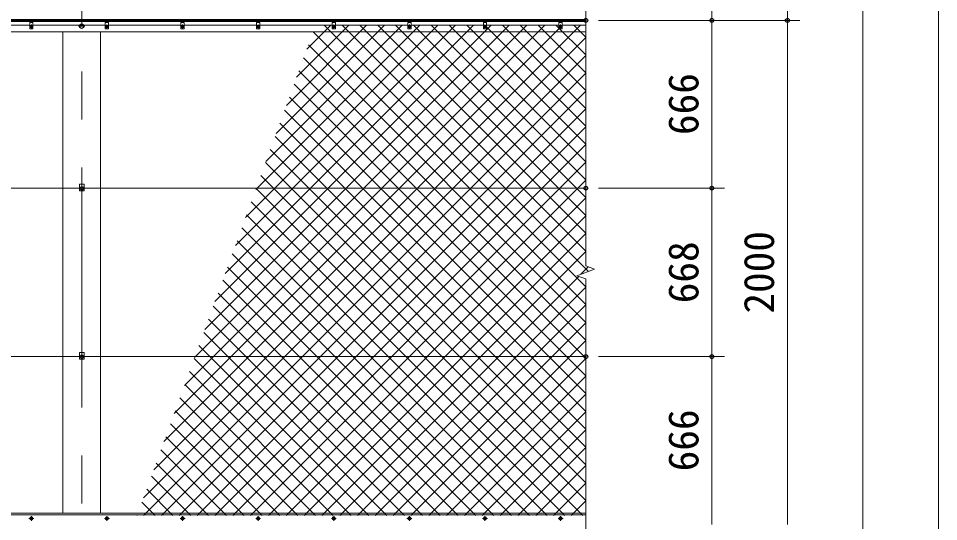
# Model space of a CAD drawing. Units: millimetres at full size. Extents: x -10500 to 10500, y -7425 to 7425.
# Drawn here: x -5398 to -1747, y -2203 to -207 of the extents above; entities that cross this region are included whole.
import ezdxf
from ezdxf.enums import TextEntityAlignment as Align

# ---------------------------------------------------------------- set-up
doc = ezdxf.new("R2010")
doc.units = ezdxf.units.MM
doc.header["$LTSCALE"] = 30
doc.header["$PDMODE"] = 32
doc.header["$PDSIZE"] = 15
doc.linetypes.add('USER1', pattern=[50.8, 31.75, -6.35, 6.35, -6.35])
for name, color, linetype, lineweight in [('0-1_D-STR-DIM', 7, 'Continuous', 13), ('0-2_D-BMK', 2, 'USER1', 13), ('0-3_D-STR3', 3, 'Continuous', 13), ('0-4_D-STR1', 1, 'Continuous', 18), ('0-7_D-STR2', 7, 'Continuous', 13)]:
    doc.layers.add(name, color=color, linetype=linetype, lineweight=lineweight)
doc.layers.add('0-6_Defpoints', color=253, linetype='Continuous')
doc.styles.add('ＭＳ ゴシック', font='')
doc.styles.get('ＭＳ ゴシック').set_extended_font_data('MS Gothic')

msp = doc.modelspace()

# ---------------------------------------------------------------- linework, layer by layer
at = {"layer": '0-1_D-STR-DIM'}
for p, q in [((-2046.86, 5785.7), (-2046.86, -2244.3)), ((-1746.86, 5785.7), (-1746.86, -3214.3)), ((-2346.86, 2785.7), (-2346.86, -214.3)), ((-3146.86, -1188.64), (-3146.86, 1260.05)), ((-2646.86, -214.3), (-2646.86, 285.7)), ((-3096.86, -214.3), (-2596.86, -214.3)), ((-3096.86, -214.3), (-2596.86, -214.3)), ((-3096.86, -214.3), (-2296.86, -214.3)), ((-3096.86, -214.3), (-2296.86, -214.3)), ((-2646.86, -880.3), (-2646.86, -214.3)), ((-2346.86, -214.3), (-2346.86, -2214.3)), ((-3096.86, -880.3), (-2596.86, -880.3)), ((-3096.86, -880.3), (-2596.86, -880.3)), ((-2646.86, -1548.3), (-2646.86, -880.3)), ((-3182.1, -1227.12), (-3111.62, -1201.47)), ((-3111.62, -1201.47), (-3146.86, -1188.64)), ((-3146.86, -1239.95), (-3182.1, -1227.12)), ((-3146.86, -2401.89), (-3146.86, -1239.95)), ((-3096.86, -1548.3), (-2596.86, -1548.3)), ((-3096.86, -1548.3), (-2596.86, -1548.3)), ((-2646.86, -2214.3), (-2646.86, -1548.3)), ((-2346.86, -2114.3), (-2346.86, -2014.3))]:
    msp.add_line(p, q, dxfattribs=at)
at = {"layer": '0-2_D-BMK'}
for p, q in [((-5146.86, -3274.3), (-5146.86, 5845.7)), ((-5354.3, -238.3), (-5339.42, -238.3)), ((-5346.86, -230.86), (-5346.86, -245.74)), ((-5134.11, -237.3), (-5159.61, -237.3)), ((-5054.3, -238.3), (-5039.42, -238.3)), ((-5046.86, -230.86), (-5046.86, -245.74)), ((-4754.3, -238.3), (-4739.42, -238.3)), ((-4746.86, -230.86), (-4746.86, -245.74)), ((-4454.3, -238.3), (-4439.42, -238.3)), ((-4446.86, -230.86), (-4446.86, -245.74)), ((-4154.3, -238.3), (-4139.42, -238.3)), ((-4146.86, -230.86), (-4146.86, -245.74)), ((-3854.3, -238.3), (-3839.42, -238.3)), ((-3846.86, -230.86), (-3846.86, -245.74)), ((-3554.3, -238.3), (-3539.42, -238.3)), ((-3546.86, -230.86), (-3546.86, -245.74)), ((-3254.3, -238.3), (-3239.42, -238.3)), ((-3246.86, -230.86), (-3246.86, -245.74)), ((-5156.86, -880.3), (-5136.86, -880.3)), ((-5156.86, -1548.3), (-5136.86, -1548.3)), ((-5337.19, -2190.3), (-5356.53, -2190.3)), ((-5346.86, -2180.62), (-5346.86, -2199.97)), ((-5037.19, -2190.3), (-5056.53, -2190.3)), ((-5046.86, -2180.62), (-5046.86, -2199.97)), ((-4737.19, -2190.3), (-4756.53, -2190.3)), ((-4746.86, -2180.62), (-4746.86, -2199.97)), ((-4437.19, -2190.3), (-4456.53, -2190.3)), ((-4446.86, -2180.62), (-4446.86, -2199.97)), ((-4137.19, -2190.3), (-4156.53, -2190.3)), ((-4146.86, -2180.62), (-4146.86, -2199.97)), ((-3837.19, -2190.3), (-3856.53, -2190.3)), ((-3846.86, -2180.62), (-3846.86, -2199.97)), ((-3537.19, -2190.3), (-3556.53, -2190.3)), ((-3546.86, -2180.62), (-3546.86, -2199.97)), ((-3237.19, -2190.3), (-3256.53, -2190.3)), ((-3246.86, -2180.62), (-3246.86, -2199.97))]:
    msp.add_line(p, q, dxfattribs=at)
at = {"layer": '0-3_D-STR3'}
for p, q in [((-5640.36, -233.3), (-5353.36, -233.3)), ((-5353.36, -222.3), (-5353.36, -248.3)), ((-5340.36, -222.3), (-5353.36, -222.3)), ((-5340.36, -248.3), (-5353.36, -248.3)), ((-5340.36, -222.3), (-5340.36, -248.3)), ((-5340.36, -233.3), (-5053.36, -233.3)), ((-5155.36, -232.39), (-5146.86, -227.48)), ((-5155.36, -242.2), (-5155.36, -232.39)), ((-5146.86, -247.11), (-5155.36, -242.2)), ((-5138.36, -242.2), (-5146.86, -247.11)), ((-5053.36, -222.3), (-5053.36, -248.3)), ((-5040.36, -222.3), (-5053.36, -222.3)), ((-5040.36, -248.3), (-5053.36, -248.3)), ((-5040.36, -222.3), (-5040.36, -248.3)), ((-5040.36, -233.3), (-4753.36, -233.3)), ((-4753.36, -222.3), (-4753.36, -248.3)), ((-4740.36, -222.3), (-4753.36, -222.3)), ((-4740.36, -248.3), (-4753.36, -248.3)), ((-4740.36, -222.3), (-4740.36, -248.3)), ((-4740.36, -233.3), (-4453.36, -233.3)), ((-4453.36, -222.3), (-4453.36, -248.3)), ((-4440.36, -222.3), (-4453.36, -222.3)), ((-4440.36, -248.3), (-4453.36, -248.3)), ((-4440.36, -222.3), (-4440.36, -248.3)), ((-4440.36, -233.3), (-4153.36, -233.3)), ((-4153.36, -222.3), (-4153.36, -248.3)), ((-4140.36, -222.3), (-4153.36, -222.3)), ((-4140.36, -248.3), (-4153.36, -248.3)), ((-4140.36, -222.3), (-4140.36, -248.3)), ((-4140.36, -233.3), (-3853.36, -233.3)), ((-3853.36, -222.3), (-3853.36, -248.3)), ((-3840.36, -222.3), (-3853.36, -222.3)), ((-3840.36, -248.3), (-3853.36, -248.3)), ((-3840.36, -222.3), (-3840.36, -248.3)), ((-3840.36, -233.3), (-3553.36, -233.3)), ((-3553.36, -222.3), (-3553.36, -248.3)), ((-3540.36, -222.3), (-3553.36, -222.3)), ((-3540.36, -248.3), (-3553.36, -248.3)), ((-3540.36, -222.3), (-3540.36, -248.3)), ((-3540.36, -233.3), (-3253.36, -233.3)), ((-3253.36, -222.3), (-3253.36, -248.3)), ((-3240.36, -222.3), (-3253.36, -222.3)), ((-3240.36, -248.3), (-3253.36, -248.3)), ((-3240.36, -222.3), (-3240.36, -248.3)), ((-3146.86, -233.3), (-3240.36, -233.3)), ((-5137.36, -864.3), (-5156.36, -864.3)), ((-5156.36, -864.3), (-5156.36, -890.3)), ((-5153.36, -876.54), (-5146.86, -872.79)), ((-5146.86, -872.79), (-5140.36, -876.54)), ((-5137.36, -864.3), (-5137.36, -890.3)), ((-8129.66, -880.3), (-5156.36, -880.3)), ((-5137.36, -890.3), (-5156.36, -890.3)), ((-5153.36, -884.05), (-5153.36, -876.54)), ((-5146.86, -887.8), (-5153.36, -884.05)), ((-5140.36, -884.05), (-5146.86, -887.8)), ((-5140.36, -876.54), (-5140.36, -884.05)), ((-5137.36, -880.3), (-3146.86, -880.3)), ((-5137.36, -1532.3), (-5137.36, -1558.3)), ((-8129.66, -1548.3), (-5156.36, -1548.3)), ((-5137.36, -1558.3), (-5156.36, -1558.3)), ((-5153.36, -1544.54), (-5146.86, -1540.79)), ((-5153.36, -1552.05), (-5153.36, -1544.54)), ((-5146.86, -1540.79), (-5140.36, -1544.54)), ((-5140.36, -1544.54), (-5140.36, -1552.05)), ((-5137.36, -1548.3), (-3146.86, -1548.3)), ((-3146.86, -2175.3), (-8221.86, -2175.3))]:
    msp.add_line(p, q, dxfattribs=at)
for points in [[(-5146.86, -227.48), (-5138.36, -232.39), (-5138.36, -242.2)], [(-5137.36, -1532.3), (-5156.36, -1532.3), (-5156.36, -1558.3)], [(-5140.36, -1552.05), (-5146.86, -1555.8), (-5153.36, -1552.05)]]:
    msp.add_lwpolyline(points, dxfattribs=at)
for points in [[(-5346.86, -2184.55), (-5351.84, -2187.42), (-5351.84, -2193.17), (-5346.86, -2196.05), (-5341.88, -2193.17), (-5341.88, -2187.42)], [(-5046.86, -2184.55), (-5051.84, -2187.42), (-5051.84, -2193.17), (-5046.86, -2196.05), (-5041.88, -2193.17), (-5041.88, -2187.42)], [(-4746.86, -2184.55), (-4751.84, -2187.42), (-4751.84, -2193.17), (-4746.86, -2196.05), (-4741.88, -2193.17), (-4741.88, -2187.42)], [(-4446.86, -2184.55), (-4451.84, -2187.42), (-4451.84, -2193.17), (-4446.86, -2196.05), (-4441.88, -2193.17), (-4441.88, -2187.42)], [(-4146.86, -2184.55), (-4151.84, -2187.42), (-4151.84, -2193.17), (-4146.86, -2196.05), (-4141.88, -2193.17), (-4141.88, -2187.42)], [(-3846.86, -2184.55), (-3851.84, -2187.42), (-3851.84, -2193.17), (-3846.86, -2196.05), (-3841.88, -2193.17), (-3841.88, -2187.42)], [(-3546.86, -2184.55), (-3551.84, -2187.42), (-3551.84, -2193.17), (-3546.86, -2196.05), (-3541.88, -2193.17), (-3541.88, -2187.42)], [(-3246.86, -2184.55), (-3251.84, -2187.42), (-3251.84, -2193.17), (-3246.86, -2196.05), (-3241.88, -2193.17), (-3241.88, -2187.42)]]:
    msp.add_lwpolyline(points, close=True, dxfattribs=at)
for centre, radius in [((-5346.86, -238.3), 5.25), ((-5146.86, -237.3), 8.25), ((-5046.86, -238.3), 5.25), ((-4746.86, -238.3), 5.25), ((-4446.86, -238.3), 5.25), ((-4146.86, -238.3), 5.25), ((-3846.86, -238.3), 5.25), ((-3546.86, -238.3), 5.25), ((-3246.86, -238.3), 5.25), ((-5146.86, -880.3), 6.25), ((-5146.86, -1548.3), 6.25), ((-5346.86, -2190.3), 6.5), ((-5346.86, -2190.3), 4.98), ((-5046.86, -2190.3), 6.5), ((-5046.86, -2190.3), 4.98), ((-4746.86, -2190.3), 6.5), ((-4746.86, -2190.3), 4.98), ((-4446.86, -2190.3), 6.5), ((-4446.86, -2190.3), 4.98), ((-4146.86, -2190.3), 6.5), ((-4146.86, -2190.3), 4.98), ((-3846.86, -2190.3), 6.5), ((-3846.86, -2190.3), 4.98), ((-3546.86, -2190.3), 6.5), ((-3546.86, -2190.3), 4.98), ((-3246.86, -2190.3), 6.5), ((-3246.86, -2190.3), 4.98)]:
    msp.add_circle(centre, radius, dxfattribs=at)
at = {"layer": '0-4_D-STR1'}
for p, q in [((-8221.86, -210.3), (-3146.86, -210.3)), ((-8221.86, -214.3), (-3146.86, -214.3)), ((-8221.86, -218.3), (-3146.86, -218.3)), ((-8221.86, -259.3), (-3146.86, -259.3)), ((-5221.86, -259.3), (-5221.86, -2169.3)), ((-5071.86, -2169.3), (-5071.86, -259.3)), ((-8221.86, -2169.3), (-3146.86, -2169.3))]:
    msp.add_line(p, q, dxfattribs=at)
at = {"layer": '0-6_Defpoints'}
for p in [(-3146.86, -214.3), (-2646.86, -214.3), (-2346.86, -214.3), (-3146.86, -880.3), (-2646.86, -880.3), (-3146.86, -1548.3), (-2646.86, -1548.3)]:
    msp.add_point(p, dxfattribs=at)
at = {"layer": '0-7_D-STR2'}
for p, q in [((-4820.62, -1885.53), (-3168.39, -233.3)), ((-4780.16, -1774.36), (-3239.1, -233.3)), ((-4739.7, -1663.18), (-3309.81, -233.3)), ((-4699.23, -1552.01), (-3380.52, -233.3)), ((-4658.77, -1440.83), (-3451.23, -233.3)), ((-4618.3, -1329.66), (-3521.94, -233.3)), ((-4577.84, -1218.48), (-3592.65, -233.3)), ((-4537.37, -1107.31), (-3663.36, -233.3)), ((-4496.91, -996.13), (-3734.07, -233.3)), ((-4456.44, -884.95), (-3804.79, -233.3)), ((-4415.98, -773.78), (-3875.5, -233.3)), ((-4375.52, -662.6), (-3946.21, -233.3)), ((-4335.05, -551.43), (-4016.92, -233.3)), ((-4294.59, -440.25), (-4087.63, -233.3)), ((-4254.12, -329.08), (-4158.34, -233.3)), ((-3146.86, -1270.89), (-4184.45, -233.3)), ((-3136.51, -1210.53), (-4113.74, -233.3)), ((-3146.86, -1129.47), (-4043.03, -233.3)), ((-3146.86, -1058.76), (-3972.32, -233.3)), ((-3146.86, -988.05), (-3901.61, -233.3)), ((-3146.86, -917.33), (-3830.9, -233.3)), ((-3146.86, -846.62), (-3760.19, -233.3)), ((-3146.86, -775.91), (-3689.48, -233.3)), ((-3146.86, -705.2), (-3618.76, -233.3)), ((-3146.86, -634.49), (-3548.05, -233.3)), ((-3146.86, -563.78), (-3477.34, -233.3)), ((-3146.86, -493.07), (-3406.63, -233.3)), ((-3146.86, -422.36), (-3335.92, -233.3)), ((-3146.86, -351.65), (-3265.21, -233.3)), ((-3146.86, -280.94), (-3194.5, -233.3)), ((-4861.09, -1996.71), (-3146.86, -282.47)), ((-3146.86, -1341.6), (-4228.84, -259.62)), ((-3146.86, -1412.31), (-4247.71, -311.46)), ((-4901.55, -2107.88), (-3146.86, -353.18)), ((-3146.86, -1483.02), (-4266.58, -363.3)), ((-4901.26, -2178.3), (-3146.86, -423.9)), ((-3146.86, -1553.73), (-4285.45, -415.14)), ((-3146.86, -1624.44), (-4304.32, -466.98)), ((-4830.55, -2178.3), (-3146.86, -494.61)), ((-3146.86, -1695.15), (-4323.18, -518.83)), ((-4759.84, -2178.3), (-3146.86, -565.32)), ((-3146.86, -1765.86), (-4342.05, -570.67)), ((-4689.13, -2178.3), (-3146.86, -636.03)), ((-3146.86, -1836.57), (-4360.92, -622.51)), ((-3146.86, -1907.28), (-4379.79, -674.35)), ((-4618.41, -2178.3), (-3146.86, -706.74)), ((-3146.86, -1978), (-4398.66, -726.19)), ((-4547.7, -2178.3), (-3146.86, -777.45)), ((-3146.86, -2048.71), (-4417.53, -778.03)), ((-3146.86, -2119.42), (-4436.4, -829.88)), ((-4476.99, -2178.3), (-3146.86, -848.16)), ((-3158.69, -2178.3), (-4455.27, -881.72)), ((-3229.4, -2178.3), (-4474.14, -933.56)), ((-4406.28, -2178.3), (-3146.86, -918.87)), ((-3300.11, -2178.3), (-4493, -985.4)), ((-4335.57, -2178.3), (-3146.86, -989.58)), ((-3370.82, -2178.3), (-4511.87, -1037.24)), ((-3441.53, -2178.3), (-4530.74, -1089.08)), ((-4264.86, -2178.3), (-3146.86, -1060.29)), ((-4194.15, -2178.3), (-3146.86, -1131)), ((-3512.24, -2178.3), (-4549.61, -1140.93)), ((-3582.95, -2178.3), (-4568.48, -1192.77)), ((-3166.64, -1221.5), (-3137.28, -1192.13)), ((-4123.44, -2178.3), (-3174.89, -1229.74)), ((-3653.66, -2178.3), (-4587.35, -1244.61)), ((-4052.73, -2178.3), (-3146.86, -1272.42)), ((-3724.37, -2178.3), (-4606.22, -1296.45)), ((-3795.08, -2178.3), (-4625.09, -1348.29)), ((-3982.02, -2178.3), (-3146.86, -1343.13)), ((-3865.8, -2178.3), (-4643.96, -1400.14)), ((-3911.31, -2178.3), (-3146.86, -1413.84)), ((-3936.51, -2178.3), (-4662.82, -1451.98)), ((-3840.6, -2178.3), (-3146.86, -1484.56)), ((-4007.22, -2178.3), (-4681.69, -1503.82)), ((-4077.93, -2178.3), (-4700.56, -1555.66)), ((-3769.89, -2178.3), (-3146.86, -1555.27)), ((-4148.64, -2178.3), (-4719.43, -1607.5)), ((-3699.18, -2178.3), (-3146.86, -1625.98)), ((-4219.35, -2178.3), (-4738.3, -1659.34)), ((-4290.06, -2178.3), (-4757.17, -1711.19)), ((-3628.47, -2178.3), (-3146.86, -1696.69)), ((-4360.77, -2178.3), (-4776.04, -1763.03)), ((-3557.75, -2178.3), (-3146.86, -1767.4)), ((-4431.48, -2178.3), (-4794.91, -1814.87)), ((-3487.04, -2178.3), (-3146.86, -1838.11)), ((-4502.19, -2178.3), (-4813.78, -1866.71)), ((-4572.9, -2178.3), (-4832.64, -1918.55)), ((-3416.33, -2178.3), (-3146.86, -1908.82)), ((-4643.61, -2178.3), (-4851.51, -1970.4)), ((-3345.62, -2178.3), (-3146.86, -1979.53)), ((-4714.32, -2178.3), (-4870.38, -2022.24)), ((-4785.03, -2178.3), (-4889.25, -2074.08)), ((-3274.91, -2178.3), (-3146.86, -2050.24)), ((-4855.75, -2178.3), (-4908.12, -2125.92)), ((-3204.2, -2178.3), (-3146.86, -2120.95)), ((-4926.46, -2178.3), (-4926.99, -2177.76))]:
    msp.add_line(p, q, dxfattribs=at)

# ---------------------------------------------------------------- texts
at = {"layer": '0-1_D-STR-DIM', "style": 'ＭＳ ゴシック'}
for s, p in [('666', (-2663.73, -669.19)), ('2000', (-2363.73, -1377.47)), ('668', (-2663.73, -1336.5)), ('666', (-2663.73, -2003.19))]:
    msp.add_text(s, height=120.3, rotation=90, dxfattribs=at).set_placement(p, align=Align.BOTTOM_LEFT)

doc.saveas('drawing.dxf')
